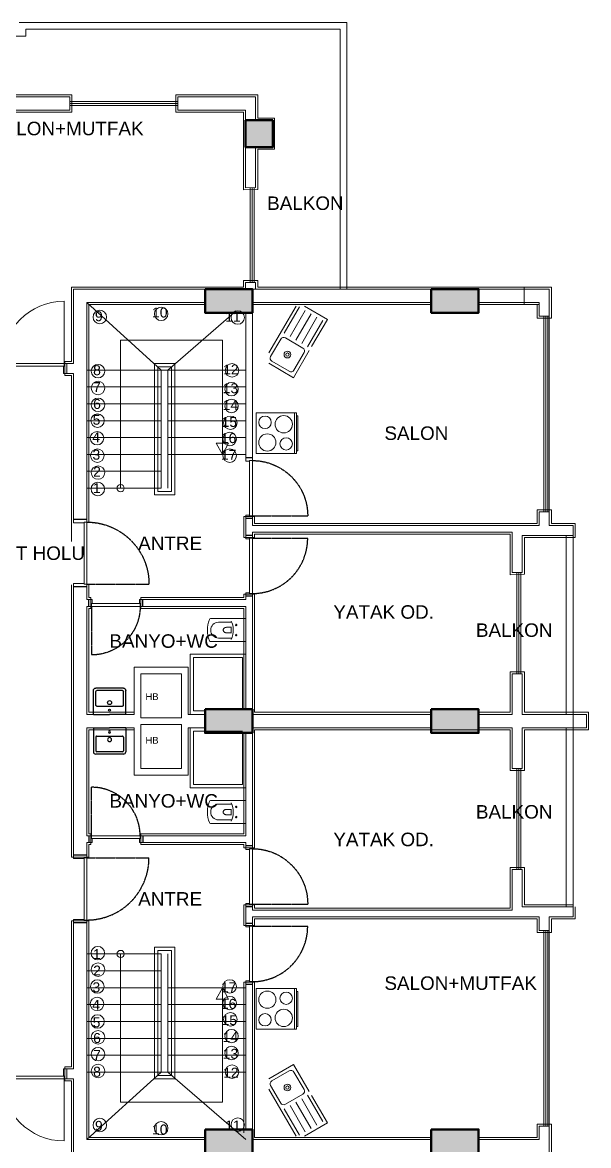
# Model space of a CAD drawing. Header units: millimetres. Extents: x 38129 to 72024, y -56282 to 16512.
# Drawn here: x 54802 to 55641, y -54861 to -53197 of the extents above; entities that cross this region are included whole.
import ezdxf

# ---------------------------------------------------------------- set-up
doc = ezdxf.new("R2010")
doc.units = ezdxf.units.MM
doc.linetypes.add('CENTER2', pattern=[1.125, 0.75, -0.125, 0.125, -0.125])
doc.linetypes.add('HIDDEN', pattern=[0.375, 0.25, -0.125])
for name, color, linetype, lineweight in [('COLUMN4', 3, 'Continuous', 50), ('DUVAR', 255, 'Continuous', 30), ('MİMARİ', 4, 'Continuous', 9), ('TARAMA', 252, 'Continuous', 0)]:
    doc.layers.add(name, color=color, linetype=linetype, lineweight=lineweight)
doc.layers.add('HIDDEN', color=1, linetype='HIDDEN')
doc.layers.add('tefriş', color=42, linetype='Continuous')
doc.styles.get("Standard").update_dxf_attribs({"font": 'arial.ttf'})

# ---------------------------------------------------------------- blocks, each defined once
blk = doc.blocks.new('*U7')
for p, q in [((4, 0), (0, 0)), ((96, 0), (100, 0))]:
    blk.add_line(p, q)
blk.add_lwpolyline([(4, 0), (96, 0), (96, -4), (4, -4)], close=True)
for points in [[(0, -20), (5, -20), (5, -4)], [(100, -20), (95, -20), (95, -4)]]:
    blk.add_lwpolyline(points)
at = {"layer": 'DUVAR'}
for p, q in [((0, 0), (0, -20)), ((100, 0), (100, -20))]:
    blk.add_line(p, q, dxfattribs=at)
at = {"layer": 'HIDDEN'}
blk.add_line((4, 0), (4, 92), dxfattribs=at)
blk.add_arc((4, 0), 92, 360, 90, dxfattribs=at)
blk = doc.blocks.new('*U11')
for p, q in [((4, 0), (0, 0)), ((76, 0), (80, 0))]:
    blk.add_line(p, q)
blk.add_lwpolyline([(4, 0), (76, 0), (76, -4), (4, -4)], close=True)
for points in [[(0, -10), (5, -10), (5, -4)], [(80, -10), (75, -10), (75, -4)]]:
    blk.add_lwpolyline(points)
at = {"layer": 'DUVAR'}
for p, q in [((0, 0), (0, -10)), ((80, 0), (80, -10))]:
    blk.add_line(p, q, dxfattribs=at)
at = {"layer": 'HIDDEN'}
blk.add_line((4, 0), (4, 72), dxfattribs=at)
blk.add_arc((4, 0), 72, 0, 90, dxfattribs=at)
blk = doc.blocks.new('A$C5F901649')
at = {"layer": 'tefriş'}
for p, q in [((0, 0), (0, 29.5)), ((3, 32.5), (37, 32.5)), ((3, 11.3), (3, 28.4)), ((4.1, 29.5), (35.9, 29.5)), ((37, 11.3), (37, 28.4)), ((40, 0), (40, 29.5)), ((35.9, 10.1), (4.1, 10.1)), ((0, 0), (20, 0)), ((40, 0), (20, 0))]:
    blk.add_line(p, q, dxfattribs=at)
for centre, radius, start, end in [((3, 29.5), 3, 90, 180), ((4.1, 28.4), 1.13, 90, 179.9238), ((35.9, 28.4), 1.13, 0.0762, 90), ((37, 29.5), 3, 0, 90), ((20, 14.5), 2.48, 90, 270), ((20, 14.5), 2.48, 270, 90), ((4.1, 11.3), 1.13, 179.9238, 270), ((20, 5.1), 1.31, 90, 270), ((20, 5.1), 1.31, 270, 90), ((35.9, 11.3), 1.13, 270, 0.0762)]:
    blk.add_arc(centre, radius, start, end, dxfattribs=at)
blk = doc.blocks.new('duravit-caro-asma-62')
for p, q in [((-458, 118), (-259, 118)), ((-387, 1), (-388, -3)), ((-386, 5), (-387, 1)), ((-385, 8), (-386, 5)), ((-384, 12), (-385, 8)), ((-382, 15), (-384, 12)), ((-380, 18), (-382, 15)), ((-378, 21), (-380, 18)), ((-376, 24), (-378, 21)), ((-374, 26), (-376, 24)), ((-371, 29), (-374, 26)), ((-368, 31), (-371, 29)), ((-365, 33), (-368, 31)), ((-362, 34), (-365, 33)), ((-359, 36), (-362, 34)), ((-355, 37), (-359, 36)), ((-351, 38), (-355, 37)), ((-347, 38), (-351, 38)), ((-343, 38), (-347, 38)), ((-344, 38), (-264, 38)), ((-271, 37), (-271, -42)), ((-458, -118), (-261, -118)), ((-388, -3), (-388, -7)), ((-388, -7), (-388, -7)), ((-388, -7), (-388, -11)), ((-388, -11), (-388, -15)), ((-388, -15), (-387, -11)), ((-387, -11), (-386, -14)), ((-386, -14), (-385, -10)), ((-385, -10), (-383, -13)), ((-383, -13), (-382, -17)), ((-382, -17), (-380, -20)), ((-380, -20), (-378, -23)), ((-378, -23), (-375, -26)), ((-375, -26), (-373, -29)), ((-373, -29), (-370, -31)), ((-370, -31), (-367, -33)), ((-367, -33), (-364, -35)), ((-364, -35), (-361, -37)), ((-361, -37), (-357, -38)), ((-357, -38), (-353, -39)), ((-353, -39), (-349, -40)), ((-349, -40), (-345, -41)), ((-345, -41), (-341, -41)), ((-264, -42), (-340, -42))]:
    blk.add_line(p, q)
at = {"color": 4, "linetype": 'CENTER2', "ltscale": 30}
for p, q in [((-209, 75), (-176, 75)), ((-193, 91), (-193, 57)), ((-209, -75), (-176, -75)), ((-193, -91), (-193, -57))]:
    blk.add_line(p, q, dxfattribs=at)
blk.add_lwpolyline([(-50, 165, 0.414214), (-55, 170), (-573, 170, 0.320013), (-592, 157, 0.178212), (-592, -157, 0.320013), (-573, -170), (-55, -170, 0.414214), (-50, -165)], format="xyb", close=True)
for centre in [(-193, 75), (-193, -75)]:
    blk.add_circle(centre, 10)
for centre, radius, start, end in [((-454, 0), 118, 91.839, 268.161), ((-598, -4), 360, 359.6639, 23.2064), ((-542, -4), 304, 334.6873, 359.5949)]:
    blk.add_arc(centre, radius, start, end)
blk = doc.blocks.new('*U35')
for p, q in [((4, 0), (0, 0)), ((86, 0), (90, 0))]:
    blk.add_line(p, q)
blk.add_lwpolyline([(4, 0), (86, 0), (86, -4), (4, -4)], close=True)
for points in [[(0, -9.6), (5, -9.6), (5, -4)], [(90, -9.6), (85, -9.6), (85, -4)]]:
    blk.add_lwpolyline(points)
at = {"layer": 'DUVAR'}
for p, q in [((0, 0), (0, -9.6)), ((90, 0), (90, -9.6))]:
    blk.add_line(p, q, dxfattribs=at)
at = {"layer": 'HIDDEN'}
blk.add_line((4, 0), (4, 82), dxfattribs=at)
blk.add_arc((4, 0), 82, 360, 90, dxfattribs=at)
blk = doc.blocks.new('OVEN_60-60')
for p, q in [((60, 0), (0, 0)), ((0, 0), (0, -60)), ((60, -60), (60, 0)), ((0, -56.7), (60, -56.7)), ((0, -60), (60, -60)), ((4, -60), (4, -62)), ((4, -62), (56, -62)), ((56, -62), (56, -60))]:
    blk.add_line(p, q)
for centre, radius in [((16.3, -16.7), 12.8), ((46.1, -13.3), 9.22), ((43.3, -41), 12.8), ((14.2, -44.6), 9.22)]:
    blk.add_circle(centre, radius)
blk = doc.blocks.new('2352352')
for p, q in [((56530.4, 4658.5), (56491.5, 4681.2)), ((56520.3, 4641.2), (56481.4, 4663.9)), ((56525.3, 4649.9), (56486.4, 4672.5)), ((56515.3, 4632.6), (56476.4, 4655.2))]:
    blk.add_line(p, q)
for points in [[(56465.8, 4644), (56425.6, 4667.4), (56446.9, 4704)], [(56462.2, 4704), (56531.7, 4663.5)], [(56510.2, 4623.9), (56471.3, 4646.6)], [(56531.7, 4651), (56512, 4617.1), (56471.7, 4640.6)]]:
    blk.add_lwpolyline(points)
blk.add_lwpolyline([(56450.1, 4699.5), (56435, 4673.6, 0.414214), (56436.8, 4666.7), (56462.7, 4651.6, 0.414214), (56469.5, 4653.4), (56484.6, 4679.3, 0.414214), (56482.8, 4686.2), (56456.9, 4701.3, 0.414214)], format="xyb", close=True)
for radius in [5, 2.5]:
    blk.add_circle((56459.8, 4676.4), radius)
blk = doc.blocks.new('wertertw')
at = {"layer": 'TARAMA', "lineweight": -3}
h = blk.add_hatch(dxfattribs=at)
h.set_pattern_fill('ANSI33', color=256, scale=2.5, style=0)
h.set_pattern_definition([(45, (-86643.698, -32547.66), (-11.2253202, 11.2253202), []), (45, (-86632.472, -32547.66), (-11.2253202, 11.2253202), [7.9375, -3.96875])])
h.paths.add_polyline_path([(-616.2, 351.9), (-616.2, -88.1), (-306.2, -88.1), (-306.2, -68.1), (-596.2, -68.1), (-596.2, 331.9), (-306.2, 331.9), (-306.2, 351.9)])
h.paths.add_polyline_path([(38.8, -338.1), (78.8, -338.1), (78.8, -378.1), (38.8, -378.1)])
h.paths.add_polyline_path([(-471.2, -318.1), (-441.2, -318.1), (-441.2, -378.1), (-471.2, -378.1)])
h.paths.add_polyline_path([(-961.2, -318.1), (-931.2, -318.1), (-931.2, -378.1), (-961.2, -378.1)])
h.paths.add_polyline_path([(343.8, -163.1), (413.8, -163.1), (413.8, -198.1), (343.8, -198.1)])
h.paths.add_polyline_path([(8.8, -163.1), (78.8, -163.1), (78.8, -198.1), (8.8, -198.1)])
h.paths.add_polyline_path([(-1036.2, -148.1), (-906.2, -148.1), (-906.2, -178.1), (-1036.2, -178.1)])
h.paths.add_polyline_path([(-976.2, 256.9), (-916.2, 256.9), (-916.2, 226.9), (-976.2, 226.9)])
h.paths.add_polyline_path([(343.8, 459.4), (413.8, 459.4), (413.8, 424.4), (343.8, 424.4)])
h.paths.add_polyline_path([(8.8, 459.4), (78.8, 459.4), (78.8, 424.4), (8.8, 424.4)])
h.paths.add_polyline_path([(-616.2, 531.9), (-306.2, 531.9), (-306.2, 511.9), (-616.2, 511.9)])
h.paths.add_polyline_path([(-976.2, 656.9), (-916.2, 656.9), (-916.2, 626.9), (-976.2, 626.9)])
h.paths.add_polyline_path([(-616.2, 971.9), (-306.2, 971.9), (-306.2, 951.9), (-616.2, 951.9)])
h.paths.add_polyline_path([(343.8, 1081.9), (413.8, 1081.9), (413.8, 1046.9), (343.8, 1046.9)])
h.paths.add_polyline_path([(8.8, 1081.9), (78.8, 1081.9), (78.8, 1046.9), (8.8, 1046.9)])
h.paths.add_polyline_path([(-1036.2, 1061.9), (-906.2, 1061.9), (-906.2, 1031.9), (-1036.2, 1031.9)])
h.paths.add_polyline_path([(-931.2, 1286.9), (-901.2, 1286.9), (-901.2, 1226.9), (-931.2, 1226.9)])
h.paths.add_polyline_path([(68.8, 1332), (108.8, 1332), (108.8, 1292), (68.8, 1292)])
h.paths.add_polyline_path([(-511.2, 1332), (-481.2, 1332), (-481.2, 1252), (-511.2, 1252)])
at = {"layer": 'COLUMN4', "color": 3}
for points in [[(68.8, 1332), (108.8, 1332), (108.8, 1292), (68.8, 1292)], [(8.8, 1081.9), (78.8, 1081.9), (78.8, 1046.9), (8.8, 1046.9)], [(343.8, 1081.9), (413.8, 1081.9), (413.8, 1046.9), (343.8, 1046.9)], [(8.8, 459.4), (78.8, 459.4), (78.8, 424.4), (8.8, 424.4)], [(343.8, 459.4), (413.8, 459.4), (413.8, 424.4), (343.8, 424.4)], [(8.8, -163.1), (78.8, -163.1), (78.8, -198.1), (8.8, -198.1)], [(343.8, -163.1), (413.8, -163.1), (413.8, -198.1), (343.8, -198.1)]]:
    blk.add_lwpolyline(points, close=True, dxfattribs=at)

msp = doc.modelspace()

# ---------------------------------------------------------------- linework, layer by layer
at = {"layer": 'MİMARİ'}
for p, q in [((55282.6, -53197.1), (54797.2, -53197.1)), ((55272.6, -53207.2), (54807.2, -53207.2)), ((54807.2, -53217.2), (54807.2, -53207.2)), ((55272.6, -53207.2), (55272.6, -53592.2)), ((55272.6, -53207.2), (55272.6, -53592.2)), ((55282.6, -53197.1), (55282.6, -53592.2)), ((55282.6, -53197.1), (55282.6, -53592.2)), ((54807.2, -53217.2), (54552.4, -53217.2)), ((54872.2, -53307.2), (54787.2, -53307.2)), ((54807.2, -53307.2), (54807.2, -53307.2)), ((54872.2, -53327.1), (54872.2, -53307.2)), ((55147.6, -53307.2), (55032.2, -53307.2)), ((55032.2, -53327.1), (55032.2, -53307.2)), ((55147.6, -53307.2), (55147.6, -53327.1)), ((54872.2, -53314.1), (55032.2, -53314.1)), ((54872.2, -53317.1), (55032.2, -53317.1)), ((54872.2, -53320.1), (55032.2, -53320.1)), ((55132.6, -53327.2), (55032.2, -53327.2)), ((55132.6, -53441.9), (55132.6, -53381.9)), ((55147.6, -53381.8), (55147.6, -53441.8)), ((55147.6, -53441.8), (55132.6, -53441.9)), ((55139.6, -53582.2), (55139.6, -53441.9)), ((55139.6, -53582.2), (55139.6, -53441.9)), ((55142.6, -53582.2), (55142.6, -53441.9)), ((55142.6, -53582.2), (55142.6, -53441.9)), ((55145.6, -53582.2), (55145.6, -53441.9)), ((55145.6, -53582.2), (55145.6, -53441.9)), ((54874.6, -53699.2), (54874.6, -53589.1)), ((54874.6, -53589.1), (55099.6, -53589.1)), ((54874.6, -53699.2), (54874.6, -53589.1)), ((54874.6, -53589.1), (55129.6, -53589.1)), ((54877.6, -53592.1), (54877.6, -53702.2)), ((54877.6, -53592.1), (55072.7, -53592.2)), ((54877.6, -53592.1), (54877.6, -53702.2)), ((54877.6, -53592.1), (55072.7, -53592.2)), ((54877.6, -53592.1), (54877.6, -53702.2)), ((54877.6, -53592.1), (55072.7, -53592.2)), ((54877.6, -53592.1), (55072.7, -53592.2)), ((55129.6, -53579.2), (55150.6, -53579.2)), ((55129.6, -53579.2), (55129.6, -53589.1)), ((55147.6, -53582.2), (55132.6, -53582.2)), ((55132.6, -53582.2), (55132.6, -53592.1)), ((55132.6, -53589.1), (55132.6, -53589.1)), ((55142.6, -53592.1), (55467.7, -53592.1)), ((55147.6, -53592.1), (55147.6, -53582.2)), ((55150.6, -53579.2), (55150.6, -53589.1)), ((55150.6, -53589.1), (55476.9, -53589.1)), ((55467.7, -53589.1), (55585.6, -53589.1)), ((55477.7, -53592.1), (55582.6, -53592.1)), ((55545.5, -53589.1), (55545.5, -53615.1)), ((55582.6, -53632.2), (55582.6, -53592.1)), ((55585.6, -53589.1), (55585.6, -53635.1)), ((54863.8, -53702.2), (54863.8, -53610.2)), ((54897.6, -53937.4), (54897.6, -53612.1)), ((54897.6, -53612.1), (54897.6, -53937.4)), ((54897.6, -53612.1), (55072.7, -53612.1)), ((55007.6, -53712.1), (54897.6, -53612.1)), ((54897.6, -53612.1), (55072.7, -53612.1)), ((54900.6, -53615.1), (54900.6, -53936.4)), ((55072.7, -53615.2), (54900.6, -53615.2)), ((55017.7, -53712.1), (55118.9, -53624.5)), ((55142.7, -53612.1), (55407.7, -53612.1)), ((55142.7, -53846.2), (55142.7, -53612.1)), ((55344.6, -53615.1), (55142.7, -53615.2)), ((55407.7, -53615.1), (55145.7, -53615.1)), ((55407.7, -53615.1), (55258.4, -53615.1)), ((55370.6, -53615.1), (55344.6, -53615.1)), ((55344.6, -53615.1), (55344.6, -53615.1)), ((55370.6, -53615.1), (55370.6, -53615.1)), ((55477.7, -53612.1), (55567.6, -53612.1)), ((55567.6, -53615.1), (55477.7, -53615.1)), ((55545.5, -53615.1), (55477.7, -53615.1)), ((55564.6, -53635.2), (55564.6, -53615.1)), ((55567.6, -53632.2), (55567.6, -53612.1)), ((55133.2, -53847.2), (55133.2, -53627.2)), ((55585.6, -53635.1), (55564.6, -53635.2)), ((55567.6, -53632.1), (55582.6, -53632.1)), ((55567.6, -53632.2), (55582.6, -53632.2)), ((55574.6, -53922.2), (55574.6, -53632.1)), ((55577.6, -53922.2), (55577.6, -53632.1)), ((55580.6, -53922.2), (55580.6, -53632.1)), ((54947.6, -53887.1), (54947.6, -53667.6)), ((54947.6, -53667.6), (55098.3, -53667.6)), ((55098.3, -53667.6), (55098.3, -53837.1)), ((54863.8, -53702.2), (54877.6, -53702.2)), ((54863.8, -53702.2), (54867.8, -53702.2)), ((54864.8, -53720.2), (54864.8, -53699.2)), ((54864.8, -53699.2), (54874.6, -53699.2)), ((54864.8, -53720.2), (54864.8, -53699.2)), ((54864.8, -53699.2), (54874.6, -53699.2)), ((54867.8, -53702.2), (54867.8, -53717.2)), ((54862.8, -53717.2), (54877.6, -53717.2)), ((54874.6, -53720.2), (54864.8, -53720.2)), ((54874.6, -53720.2), (54864.8, -53720.2)), ((54874.6, -53936.4), (54874.6, -53720.2)), ((54874.6, -53966.3), (54874.6, -53720.2)), ((54877.6, -53933.4), (54877.6, -53717.2)), ((54877.6, -53847.9), (54877.6, -53717.2)), ((54897.6, -53712.1), (55133.2, -53712.1)), ((55007.6, -53712.1), (55007.6, -53887.1)), ((55017.7, -53887.1), (55017.7, -53712.1)), ((54897.6, -53737.1), (55007.6, -53737.1)), ((55017.7, -53737.1), (55133.2, -53737.1)), ((54897.6, -53762.1), (55007.6, -53762.1)), ((55017.7, -53762.1), (55133.2, -53762.1)), ((54897.6, -53787.1), (55007.6, -53787.1)), ((55017.7, -53787.1), (55133.2, -53787.1)), ((54897.6, -53812.1), (55007.6, -53812.1)), ((55017.7, -53812.1), (55133.2, -53812.1)), ((55098.3, -53837.1), (55089.1, -53820.2)), ((55089.1, -53820.2), (55098.3, -53820.2)), ((55098.3, -53837.1), (55107.5, -53820.2)), ((55107.5, -53820.2), (55098.3, -53820.2)), ((54897.6, -53837.1), (55007.6, -53837.1)), ((55017.7, -53837.1), (55133.2, -53837.1)), ((54900.6, -53855.2), (54900.6, -53899.3)), ((54897.6, -53862.1), (55007.6, -53862.1)), ((54897.6, -53887.1), (55007.6, -53887.1)), ((55567.6, -53922.2), (55582.6, -53922.2)), ((55567.6, -53942.2), (55567.6, -53922.2)), ((55582.6, -53942.2), (55582.6, -53922.2)), ((55133.2, -53962.2), (55133.2, -53927.2)), ((55142.7, -53942.2), (55142.7, -53928.2)), ((55142.7, -53942.2), (55567.6, -53942.2)), ((55617.7, -53942.2), (55582.6, -53942.2)), ((55617.7, -53942.2), (55617.7, -53957.1)), ((55617.7, -53942.2), (55617.7, -53957.2)), ((55527.6, -53952.2), (55142.7, -53952.2)), ((55307.6, -53952.2), (55142.7, -53952.2)), ((55142.7, -53957.2), (55142.7, -53952.2)), ((55278.5, -53952.2), (55307.6, -53952.2)), ((55527.6, -54012.2), (55527.6, -53952.2)), ((55597.7, -53957.2), (55542.6, -53957.2)), ((55617.7, -53957.2), (55542.6, -53957.2)), ((55542.6, -54012.2), (55542.6, -53957.2)), ((55597.7, -53957.2), (55577.7, -53957.2)), ((55607.7, -54222.2), (55607.7, -53957.2)), ((55617.7, -54222.2), (55617.7, -53957.2)), ((55527.6, -54012.2), (55542.6, -54012.2)), ((55534.6, -54162.2), (55534.6, -54012.2)), ((55537.6, -54162.2), (55537.6, -54012.2)), ((55540.6, -54162.2), (55540.6, -54012.2)), ((55542.6, -54010.7), (55542.6, -54012.2)), ((54874.6, -54030.4), (54874.6, -54433.9)), ((54874.6, -54152.2), (54874.6, -54037)), ((54877.6, -54430.9), (54877.6, -54028.4)), ((54877.6, -54037), (54877.6, -54028.4)), ((54897.6, -54052.2), (54897.6, -54029.4)), ((54897.6, -54052.2), (54897.6, -54029.4)), ((54900.6, -54029.4), (54900.6, -54049.2)), ((54900.6, -54049.2), (54900.6, -54030.4)), ((55133.2, -54052.2), (55133.2, -54042.2)), ((54903, -54052.2), (54897.6, -54052.2)), ((54903.5, -54049.2), (54900.6, -54049.2)), ((54903.5, -54065.2), (54903.5, -54049.2)), ((55133.2, -54052.2), (54980.5, -54052.2)), ((54980.5, -54052.2), (54980.5, -54062.2)), ((55142.7, -54222.2), (55142.7, -54043.2)), ((54897.6, -54222.2), (54897.6, -54062.2)), ((54903, -54062.2), (54897.6, -54062.2)), ((54900.6, -54065.2), (54903.5, -54065.2)), ((55133.2, -54062.2), (54980.5, -54062.2)), ((55133.2, -54214.7), (55133.2, -54062.2)), ((55050.6, -54222.2), (55050.6, -54133.2)), ((55050.6, -54133.2), (55133.2, -54133.2)), ((55133.2, -54133.2), (55133.2, -54214.7)), ((55047.6, -54152.2), (54967.6, -54152.2)), ((54967.6, -54152.2), (54967.6, -54222.2)), ((55037.6, -54152.2), (55037.6, -54152.2)), ((55037.6, -54152.2), (55037.6, -54152.2)), ((55047.6, -54152.2), (55047.6, -54152.2)), ((55047.6, -54152.2), (55047.6, -54152.2)), ((55047.6, -54152.2), (55047.6, -54152.2)), ((55047.6, -54152.2), (55047.6, -54222.2)), ((54977.6, -54227.2), (54977.6, -54162.2)), ((55037.6, -54162.2), (54977.6, -54162.2)), ((55037.6, -54227.2), (55037.6, -54162.2)), ((55527.6, -54222.2), (55527.6, -54162.2)), ((55527.6, -54162.2), (55542.6, -54162.2)), ((55542.6, -54222.2), (55542.6, -54162.2)), ((54897.6, -54222.2), (54967.6, -54222.2)), ((55047.6, -54222.2), (55072.7, -54222.2)), ((55050.6, -54222.2), (55072.7, -54222.2)), ((55050.6, -54222.2), (55072.7, -54222.2)), ((55282.6, -54222.2), (55142.7, -54222.2)), ((55142.7, -54222.2), (55407.7, -54222.2)), ((55387.7, -54222.2), (55142.7, -54222.2)), ((55387.7, -54222.2), (55292.6, -54222.2)), ((55477.7, -54222.2), (55527.6, -54222.2)), ((55542.6, -54222.2), (55637.7, -54222.2)), ((55617.7, -54222.2), (55637.7, -54222.2)), ((55637.7, -54242.2), (55637.7, -54222.2)), ((55637.7, -54222.2), (55637.7, -54242.2)), ((55637.7, -54222.2), (55637.7, -54242.2)), ((55637.7, -54242.2), (55637.7, -54222.2)), ((54897.6, -54242.2), (54897.6, -54402.2)), ((54897.6, -54242.2), (54967.6, -54242.2)), ((54955.4, -54242.2), (54967.6, -54242.2)), ((54955.4, -54242.2), (54967.6, -54242.2)), ((54967.6, -54312.2), (54967.6, -54242.2)), ((54977.6, -54227.2), (55037.6, -54227.2)), ((54977.6, -54227.2), (55037.6, -54227.2)), ((54977.6, -54227.2), (55037.6, -54227.2)), ((54977.6, -54237.2), (55037.6, -54237.2)), ((54977.6, -54237.2), (55037.6, -54237.2)), ((54977.6, -54302.2), (54977.6, -54237.2)), ((55037.6, -54302.2), (55037.6, -54237.2)), ((55047.6, -54242.2), (55072.7, -54242.2)), ((55047.6, -54242.2), (55072.7, -54242.2)), ((55047.6, -54312.2), (55047.6, -54242.2)), ((55142.7, -54242.2), (55142.7, -54421.2)), ((55407.7, -54242.2), (55142.7, -54242.2)), ((55407.7, -54242.2), (55292.6, -54242.2)), ((55477.7, -54242.2), (55527.6, -54242.2)), ((55527.6, -54242.2), (55527.6, -54302.2)), ((55542.6, -54242.2), (55597.7, -54242.2)), ((55542.6, -54242.2), (55542.6, -54302.2)), ((55542.6, -54242.2), (55637.7, -54242.2)), ((55607.7, -54242.2), (55607.7, -54507.2)), ((55617.7, -54242.2), (55617.7, -54507.2)), ((55133.2, -54249.7), (55133.2, -54402.2)), ((55037.6, -54302.2), (54977.6, -54302.2)), ((55527.6, -54302.2), (55542.6, -54302.2)), ((55534.6, -54302.2), (55534.6, -54452.2)), ((55537.6, -54302.2), (55537.6, -54452.2)), ((55540.6, -54302.2), (55540.6, -54452.2)), ((55047.6, -54312.2), (54967.6, -54312.2)), ((55037.6, -54312.2), (55037.6, -54312.2)), ((55037.6, -54312.2), (55037.6, -54312.2)), ((55047.6, -54312.2), (55047.6, -54312.2)), ((55047.6, -54312.2), (55047.6, -54312.2)), ((55047.6, -54312.2), (55047.6, -54312.2)), ((54897.6, -54395.2), (54897.6, -54402.2)), ((54903, -54402.2), (54897.6, -54402.2)), ((54903.5, -54399.2), (54900.6, -54399.2)), ((54903.5, -54415.2), (54903.5, -54399.2)), ((55133.2, -54402.2), (54980.5, -54402.2)), ((54980.5, -54412.2), (54980.5, -54402.2)), ((54903, -54412.2), (54897.6, -54412.2)), ((54897.6, -54412.2), (54897.6, -54430.9)), ((54900.6, -54433.9), (54900.6, -54415.2)), ((54900.6, -54415.2), (54903.5, -54415.2)), ((55133.2, -54412.2), (54980.5, -54412.2)), ((55133.2, -54412.2), (55133.2, -54422.2)), ((54874.6, -54433.9), (54900.6, -54433.9)), ((54897.6, -54430.9), (54877.6, -54430.9)), ((54877.6, -54435.9), (54877.6, -54430.9)), ((54897.6, -54430.9), (54897.6, -54430.9)), ((54897.6, -54434.9), (54897.6, -54430.9)), ((55527.6, -54452.2), (55527.6, -54512.2)), ((55527.6, -54452.2), (55542.6, -54452.2)), ((55542.6, -54453.7), (55542.6, -54452.2)), ((55542.6, -54452.2), (55542.6, -54507.2)), ((55133.2, -54502.2), (55133.2, -54537.2)), ((55142.7, -54507.2), (55142.7, -54512.2)), ((55597.7, -54507.2), (55542.6, -54507.2)), ((55617.7, -54507.2), (55542.6, -54507.2)), ((55597.7, -54507.2), (55577.7, -54507.2)), ((55617.7, -54522.2), (55617.7, -54507.2)), ((55617.7, -54522.2), (55617.7, -54507.3)), ((55527.6, -54512.2), (55142.7, -54512.2)), ((55307.6, -54512.2), (55142.7, -54512.2)), ((55142.7, -54522.2), (55142.7, -54536.2)), ((55142.7, -54522.2), (55567.6, -54522.2)), ((55278.5, -54512.2), (55307.6, -54512.2)), ((55567.6, -54522.2), (55567.6, -54542.2)), ((55617.7, -54522.2), (55582.6, -54522.2)), ((55582.6, -54522.2), (55582.6, -54542.2)), ((54877.6, -54525.9), (54877.6, -54616.4)), ((54897.6, -54852.2), (54897.6, -54526.9)), ((55567.6, -54542.2), (55582.6, -54542.2)), ((55574.6, -54542.2), (55574.6, -54832.2)), ((55577.6, -54542.2), (55577.6, -54832.2)), ((55580.6, -54542.2), (55580.6, -54832.2)), ((54897.6, -54577.2), (55007.6, -54577.2)), ((54947.6, -54577.2), (54947.6, -54796.8)), ((55007.6, -54752.2), (55007.6, -54577.2)), ((55017.7, -54577.2), (55017.7, -54752.2)), ((54897.6, -54602.2), (55007.6, -54602.2)), ((54877.6, -54616.4), (54877.6, -54747.2)), ((55133.2, -54617.2), (55133.2, -54837.2)), ((55142.7, -54618.2), (55142.7, -54852.2)), ((54897.6, -54627.2), (55007.6, -54627.2)), ((55017.7, -54627.2), (55133.2, -54627.2)), ((55098.3, -54627.2), (55089.1, -54644.2)), ((55098.3, -54796.8), (55098.3, -54627.2)), ((55098.3, -54627.2), (55107.5, -54644.2)), ((54897.6, -54652.2), (55007.6, -54652.2)), ((55017.7, -54652.2), (55133.2, -54652.2)), ((55089.1, -54644.2), (55098.3, -54644.2)), ((55107.5, -54644.2), (55098.3, -54644.2)), ((54897.6, -54677.2), (55007.6, -54677.2)), ((55017.7, -54677.2), (55133.2, -54677.2)), ((54897.6, -54702.2), (55007.6, -54702.2)), ((55017.7, -54702.2), (55133.2, -54702.2)), ((54897.6, -54727.2), (55007.6, -54727.2)), ((55017.7, -54727.2), (55133.2, -54727.2)), ((54862.8, -54747.2), (54877.6, -54747.2)), ((54867.8, -54762.2), (54867.8, -54747.2)), ((54897.6, -54752.2), (55133.2, -54752.2)), ((55007.6, -54752.2), (54897.6, -54852.2)), ((55017.7, -54752.2), (55133.2, -54852.2)), ((54863.8, -54762.2), (54877.6, -54762.2)), ((54863.8, -54762.2), (54867.8, -54762.2)), ((54863.8, -54762.2), (54863.8, -54854.2)), ((54877.6, -54872.2), (54877.6, -54762.2)), ((54947.6, -54796.8), (55098.3, -54796.8)), ((55567.6, -54832.2), (55582.6, -54832.2)), ((55567.6, -54832.2), (55567.6, -54852.2)), ((55582.6, -54832.2), (55582.6, -54872.2)), ((54897.6, -54852.2), (55072.7, -54852.2)), ((54897.6, -54852.2), (55072.7, -54852.2)), ((55142.7, -54852.2), (55407.7, -54852.2)), ((55477.7, -54852.2), (55567.6, -54852.2))]:
    msp.add_line(p, q, dxfattribs=at)
at = {"layer": 'MİMARİ', "color": 3, "lineweight": 15}
msp.add_lwpolyline([(54797.2, -53197.1), (55282.6, -53197.1), (55282.6, -53592.1), (55406.1, -53592.1), (55407.7, -53592.1), (55407.7, -53592.2), (55582.6, -53592.2), (55582.6, -53942.2), (55617.7, -53942.2), (55617.7, -54522.2), (55582.6, -54522.2), (55582.6, -54872.2)], dxfattribs=at)
at = {"layer": 'MİMARİ'}
for points in [[(54784.2, -53330.1), (54875.2, -53330.1), (54875.2, -53304.2), (54784.2, -53304.2)], [(54863.8, -53702.2), (54771.8, -53702.2), (54771.8, -53706.2), (54863.8, -53706.2)], [(54997.6, -53897.1), (55027.7, -53897.1), (55027.7, -53702.2), (54997.6, -53702.2)], [(55002.6, -53892.1), (55022.7, -53892.1), (55022.7, -53707.2), (55002.6, -53707.2)], [(55145.7, -53929.2), (55130.2, -53929.2), (55130.2, -53960.2), (55145.7, -53960.2), (55145.7, -53955.2), (55524.6, -53955.2), (55524.6, -54015.3), (55545.6, -54014.3), (55545.6, -53960.2), (55620.7, -53960.2), (55620.7, -53939.2), (55585.6, -53939.2), (55585.6, -53919.2), (55564.6, -53919.2), (55564.6, -53939.2), (55145.7, -53939.2)], [(54997.6, -54567.2), (55027.7, -54567.2), (55027.7, -54762.2), (54997.6, -54762.2)], [(55002.6, -54572.2), (55022.7, -54572.2), (55022.7, -54757.2), (55002.6, -54757.2)], [(54863.8, -54762.2), (54771.8, -54762.2), (54771.8, -54758.2), (54863.8, -54758.2)]]:
    msp.add_lwpolyline(points, close=True, dxfattribs=at)
for points in [[(55150.6, -53333.8), (55150.6, -53307.2), (55150.6, -53304.2), (55032.2, -53304.2), (55029.2, -53304.2), (55029.2, -53327.2), (55029.2, -53330.2), (55129.6, -53330.2), (55129.6, -53355.1), (55129.6, -53355.1)], [(55147.6, -53307.2), (55147.6, -53342.1)], [(54872.2, -53327.1), (54787.2, -53327.1)], [(55132.6, -53327.1), (55132.6, -53327.1), (55132.6, -53341.8)], [(55147.6, -53341.8), (55147.6, -53321.8)], [(55150.6, -53333.8), (55150.6, -53338.8), (55175.6, -53338.8), (55175.6, -53384.8), (55150.6, -53384.8), (55150.6, -53444.8), (55129.6, -53444.9), (55129.6, -53333.8)], [(55147.6, -53592.1), (55147.6, -53582.2), (55132.6, -53582.2), (55132.6, -53592.1)], [(54867.8, -53717.2), (54862.8, -53717.2), (54862.8, -53706.2)], [(55145.7, -53932.2), (55145.7, -53930.2)], [(55130.2, -54214.7), (55130.2, -54065.2), (54977.5, -54065.2), (54977.5, -54049.2), (55130.2, -54049.2), (55130.2, -54044.2), (55145.7, -54044.2), (55145.7, -54219.2), (55407.7, -54219.2)], [(54900.6, -54065.2), (54900.6, -54219.2), (54967.6, -54219.2)], [(55072.7, -54217.2), (55055.6, -54217.2), (55055.6, -54138.2), (55128.2, -54138.2), (55128.2, -54214.7)], [(55477.7, -54219.2), (55524.6, -54219.2), (55524.7, -54159.2), (55545.6, -54159.2), (55545.6, -54219.2), (55640.7, -54219.2), (55640.7, -54245.2), (55545.6, -54245.2), (55545.6, -54305.2), (55524.7, -54305.2), (55524.7, -54245.2), (55145.7, -54245.2), (55145.7, -54420.2), (55130.2, -54420.2), (55130.2, -54415.2), (54977.5, -54415.2), (54977.5, -54399.2), (55130.2, -54399.2), (55130.2, -54249.7)], [(54955.4, -54219.2), (54967.6, -54219.2)], [(55072.7, -54242.2), (55050.6, -54242.2), (55050.6, -54331.2), (55133.2, -54331.2), (55133.2, -54249.7)], [(54967.6, -54245.2), (54900.6, -54245.2), (54900.6, -54399.2)], [(54967.6, -54245.2), (54955.4, -54245.2)], [(55072.7, -54247.2), (55055.6, -54247.2), (55055.6, -54326.2), (55128.2, -54326.2), (55128.2, -54249.5)], [(55128.2, -54247.2), (55074.4, -54247.2)], [(55617.7, -54504.2), (55545.6, -54504.2), (55545.6, -54449.2), (55524.6, -54449.2), (55524.6, -54509.2), (55145.7, -54509.2), (55145.7, -54504.2), (55130.2, -54504.2), (55130.2, -54535.2), (55145.7, -54535.2), (55145.7, -54525.2), (55564.6, -54525.2), (55564.6, -54545.2), (55585.6, -54545.2), (55585.6, -54525.2), (55620.7, -54525.2), (55620.7, -54507.3)], [(55072.7, -54849.2), (54900.6, -54849.2), (54900.6, -54527.9), (54874.6, -54527.9), (54874.6, -54744.2), (54864.8, -54744.2), (54864.8, -54765.2), (54874.6, -54765.2), (54874.6, -54875.2), (55099.8, -54875.2), (55099.8, -54885.2), (55120.8, -54885.2), (55120.8, -54875.2), (55585.6, -54875.2), (55585.6, -54829.2), (55564.6, -54829.2), (55564.6, -54849.2), (55477.7, -54849.2)], [(55407.7, -54849.2), (55145.7, -54849.2), (55145.7, -54619.2), (55130.2, -54619.2), (55130.2, -54842.3)], [(54867.8, -54747.2), (54862.8, -54747.2), (54862.8, -54758.2)]]:
    msp.add_lwpolyline(points, dxfattribs=at)
for centre, radius in [((54916.8, -53633.6), 10), ((55007.6, -53628.9), 10), ((55121.1, -53634.3), 10), ((54914.1, -53713.7), 10), ((55112.6, -53712.6), 10), ((54914.1, -53738.7), 10), ((55111.9, -53740.4), 10), ((54914.1, -53763.7), 10), ((55111.9, -53765.4), 10), ((54913.4, -53787), 10), ((55110.2, -53790.2), 10), ((54912.7, -53813.1), 10), ((55109.2, -53814.3), 10), ((54913.1, -53838.9), 10), ((55109.2, -53839), 10), ((54914.1, -53864), 10), ((54913.8, -53888.3), 10), ((54947.6, -53887.1), 5.33), ((54913.8, -54576), 10), ((54947.6, -54577.2), 5.33), ((54914.1, -54600.4), 10), ((54913.1, -54625.4), 10), ((55109.2, -54625.3), 10), ((54912.7, -54651.2), 10), ((55109.2, -54650), 10), ((54913.4, -54677.3), 10), ((55110.2, -54674.1), 10), ((54914.1, -54700.6), 10), ((55111.9, -54698.9), 10), ((54914.1, -54725.6), 10), ((55111.9, -54724), 10), ((54914.1, -54750.6), 10), ((55112.6, -54751.7), 10), ((54916.8, -54830.7), 10), ((55121.1, -54830.1), 10), ((55007.6, -54835.4), 10)]:
    msp.add_circle(centre, radius, dxfattribs=at)
for centre, start, end in [((54863.8, -53702.2), 90, 180), ((54863.8, -54762.2), 180, 270)]:
    msp.add_arc(centre, 92, start, end, dxfattribs=at)

# ---------------------------------------------------------------- block references
for name, p in [('wertertw', (55064, -54674.1)), ('*U11', (54900.5, -54402.2))]:
    msp.add_blockref(name, p, dxfattribs=at)
for name, p, rotation in [('2352352', (59871, -110149), 90), ('OVEN_60-60', (55148.2, -53835.7), 90), ('*U35', (55142.7, -53957.2), 270.0000000000001), ('*U7', (54897.6, -54430.9), 270.0000000000001), ('*U35', (55142.7, -54532.2), 270.0000000000001)]:
    msp.add_blockref(name, p, dxfattribs=dict(at, rotation=rotation))
at = {"layer": 'MİMARİ', "xscale": -1}
for name, p, rotation in [('*U35', (55142.7, -53932.2), 269.9999999999999), ('*U7', (54897.6, -54033.4), 269.9999999999999), ('*U11', (54900.5, -54062.2), 180), ('*U35', (55142.7, -54507.2), 269.9999999999999), ('OVEN_60-60', (55148.2, -54628.6), 90), ('2352352', (59871, 1684.7), 90)]:
    msp.add_blockref(name, p, dxfattribs=dict(at, rotation=rotation))
at = {"layer": 'MİMARİ', "rotation": 180}
for name, p, xscale, yscale, zscale in [('duravit-caro-asma-62', (55138.2, -54097.4), -0.09999999997671699, 0.09999999997671694, 0.09999999997671699), ('A$C5F901649', (54955.2, -54242.2), 1.199999999953433, 1.199999999953433, 1.199999999953433)]:
    msp.add_blockref(name, p, dxfattribs=dict(at, xscale=xscale, yscale=yscale, zscale=zscale))
at = {"layer": 'MİMARİ'}
for name, p, xscale, yscale, zscale in [('A$C5F901649', (54955.2, -54222.2), -1.199999999953433, 1.199999999953434, 1.199999999953433), ('duravit-caro-asma-62', (55138.2, -54366.9), 0.09999999997671699, 0.09999999997671699, 0.09999999997671699)]:
    msp.add_blockref(name, p, dxfattribs=dict(at, xscale=xscale, yscale=yscale, zscale=zscale))

# ---------------------------------------------------------------- texts
at = {"layer": 'MİMARİ', "char_height": 20}
for s, width, insert, attachment_point in [('SALON+MUTFAK', 77.279, (54755.7, -53364.5), 7), ('BALKON', 275.107, (55164.6, -53475.2), 7), ('BALKON', 275.107, (55164.6, -53475.2), 7), ('SALON', 250.343, (55338.3, -53815.9), 7), ('ANTRE', 250.343, (54973.6, -53978.8), 7), ('KAT HOLU', 250.343, (54755.1, -53993.7), 7), ('YATAK OD.', 250.343, (55262.7, -54060.5), 1), ('BALKON', 275.107, (55473.9, -54107.7), 7), ('BANYO+WC', 250.343, (54931, -54123.9), 7), ('BANYO+WC', 250.343, (54931, -54340.4), 1), ('BALKON', 275.107, (55473.9, -54356.6), 1), ('YATAK OD.', 250.343, (55262.7, -54397.5), 1), ('ANTRE', 250.343, (54973.6, -54485.6), 1), ('SALON+MUTFAK', 250.343, (55338.3, -54610.4), 1)]:
    msp.add_mtext_dynamic_manual_height_columns(s, width=width, gutter_width=12.5, heights=[0], dxfattribs=dict(at, insert=insert, attachment_point=attachment_point))
at = {"layer": 'MİMARİ'}
for s, insert, char_height, width, attachment_point in [('9', (54921, -53625), 14.7, 26.493, 3), ('10', (55017, -53619.5), 14.7, 26.493, 3), ('11', (55125.3, -53625.6), 14.7, 26.493, 3), ('8', (54918.3, -53705), 14.7, 26.493, 3), ('12', (55122.3, -53703.9), 14.7, 26.493, 3), ('7', (54918.3, -53730), 14.7, 26.493, 3), ('13', (55121.7, -53731.7), 14.7, 26.493, 3), ('6', (54918.3, -53755), 14.7, 26.493, 3), ('14', (55121.7, -53756.7), 14.7, 26.493, 3), ('5', (54917.6, -53778.4), 14.7, 26.493, 3), ('15', (55120, -53781.6), 14.7, 26.493, 3), ('4', (54916.9, -53804.4), 14.7, 26.493, 3), ('16', (55119, -53805.6), 14.7, 26.493, 3), ('3', (54917.3, -53830.2), 14.7, 26.493, 3), ('17', (55119, -53830.3), 14.7, 26.493, 3), ('2', (54918.3, -53855.3), 14.7, 26.493, 3), ('1', (54918, -53879.7), 14.7, 26.493, 3), ('HB', (54984.4, -54200.9), 10, 125.172, 7), ('HB', (54984.4, -54255.6), 10, 125.172, 1), ('1', (54918, -54584.7), 14.7, 26.493, 9), ('2', (54918.3, -54609.1), 14.7, 26.493, 9), ('3', (54917.3, -54634.1), 14.7, 26.493, 9), ('17', (55119, -54634), 14.7, 26.493, 9), ('4', (54916.9, -54659.9), 14.7, 26.493, 9), ('16', (55119, -54658.7), 14.7, 26.493, 9), ('5', (54917.6, -54686), 14.7, 26.493, 9), ('15', (55120, -54682.8), 14.7, 26.493, 9), ('6', (54918.3, -54709.3), 14.7, 26.493, 9), ('14', (55121.7, -54707.6), 14.7, 26.493, 9), ('7', (54918.3, -54734.3), 14.7, 26.493, 9), ('13', (55121.7, -54732.7), 14.7, 26.493, 9), ('8', (54918.3, -54759.3), 14.7, 26.493, 9), ('12', (55122.3, -54760.4), 14.7, 26.493, 9), ('9', (54921, -54839.4), 14.7, 26.493, 9), ('11', (55125.3, -54838.7), 14.7, 26.493, 9), ('10', (55017, -54844.8), 14.7, 26.493, 9)]:
    msp.add_mtext(s, dxfattribs=dict(at, insert=insert, char_height=char_height, width=width, attachment_point=attachment_point))

doc.saveas('drawing.dxf')
